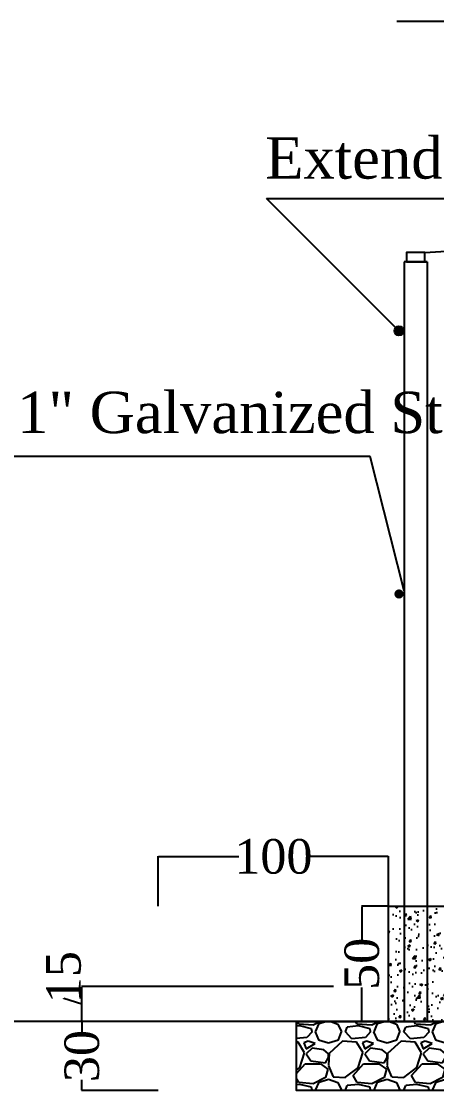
# Model space of a CAD drawing. Header units: centimetres. Extents: x 19229 to 51025, y 9487 to 24710.
# Drawn here: x 25484.4 to 25664.7, y 10798.9 to 11263.3 of the extents above; entities that cross this region are included whole.
import ezdxf

# ---------------------------------------------------------------- set-up
doc = ezdxf.new("R2010")
doc.units = ezdxf.units.CM
doc.layers.get('0').update_dxf_attribs({"linetype": 'CONTINUOUS'})
doc.layers.get('DEFPOINTS').update_dxf_attribs({"linetype": 'CONTINUOUS'})
doc.styles.add('style2', font='times.ttf', dxfattribs={"height": 15})
doc.styles.add('style3', font='times.ttf', dxfattribs={"height": 25})
doc.dimstyles.get("Standard").update_dxf_attribs({"dimtxt": 15, "dimasz": 0.18, "dimexe": 0.18, "dimexo": 0.0625, "dimgap": 0.09, "dimtad": 0, "dimdec": 0, "dimzin": 0, "dimdsep": 46, "dimtxsty": 'style2', "dimcen": 0.09, "dimadec": 0, "dimazin": 0, "dimtfac": 1, "dimtdec": 0, "dimtofl": 0, "dimtmove": 0, "dimatfit": 3, "dimfxl": 1, "dimtolj": 1, "dimtzin": 0, "dimarcsym": 0})

# ---------------------------------------------------------------- blocks, each defined once
blk = doc.blocks.new('*D47')
at = {"color": 0, "lineweight": -2}
for p, q in [((25543.77, 10828.91), (25510.51, 10828.91)), ((25510.69, 10828.73), (25510.69, 10824.23)), ((25510.69, 10799.09), (25510.69, 10803.58)), ((25543.77, 10798.91), (25510.51, 10798.91))]:
    blk.add_line(p, q, dxfattribs=at)
at = {"color": 0}
for points in [[(25510.66, 10828.73), (25510.72, 10828.73), (25510.69, 10828.91)], [(25510.66, 10799.09), (25510.72, 10799.09), (25510.69, 10798.91)]]:
    blk.add_solid(points, dxfattribs=at)
at = {"layer": 'DEFPOINTS', "color": 0}
for p in [(25510.69, 10828.91), (25543.83, 10828.91), (25543.83, 10798.91)]:
    blk.add_point(p, dxfattribs=at)
at = {"color": 0, "insert": (25510.69, 10813.91), "char_height": 15, "attachment_point": 5, "rotation": 90, "style": 'style2'}
blk.add_mtext('\\A1;30', dxfattribs=at)
blk = doc.blocks.new('*D48')
at = {"color": 0, "lineweight": -2}
for p, q in [((25619.92, 10844.09), (25510.51, 10844.09)), ((25510.69, 10829.09), (25510.69, 10843.91)), ((25502.74, 10838.88), (25502.74, 10839.06)), ((25510.69, 10836.5), (25502.74, 10838.88)), ((25543.77, 10828.91), (25510.51, 10828.91))]:
    blk.add_line(p, q, dxfattribs=at)
at = {"color": 0}
for points in [[(25510.66, 10843.91), (25510.72, 10843.91), (25510.69, 10844.09)], [(25510.66, 10829.09), (25510.72, 10829.09), (25510.69, 10828.91)]]:
    blk.add_solid(points, dxfattribs=at)
at = {"layer": 'DEFPOINTS', "color": 0}
for p in [(25510.69, 10844.09), (25619.98, 10844.09), (25543.83, 10828.91)]:
    blk.add_point(p, dxfattribs=at)
at = {"color": 0, "insert": (25502.74, 10848.2), "char_height": 15, "attachment_point": 5, "rotation": 90, "style": 'style2'}
blk.add_mtext('\\A1;15', dxfattribs=at)
blk = doc.blocks.new('*D50')
at = {"color": 0, "lineweight": -2, "ltscale": 20}
for p, q in [((25643.78, 10878.97), (25632.1, 10878.97)), ((25632.28, 10878.79), (25632.28, 10864.21)), ((25632.28, 10829.15), (25632.28, 10843.73)), ((25643.78, 10828.97), (25632.1, 10828.97))]:
    blk.add_line(p, q, dxfattribs=at)
at = {"color": 0, "ltscale": 20}
for points in [[(25632.25, 10878.79), (25632.31, 10878.79), (25632.28, 10878.97)], [(25632.25, 10829.15), (25632.31, 10829.15), (25632.28, 10828.97)]]:
    blk.add_solid(points, dxfattribs=at)
at = {"layer": 'DEFPOINTS', "color": 0, "ltscale": 20}
for p in [(25643.85, 10878.97), (25632.28, 10828.97), (25643.85, 10828.97)]:
    blk.add_point(p, dxfattribs=at)
at = {"color": 0, "ltscale": 20, "insert": (25632.28, 10853.97), "char_height": 15, "attachment_point": 5, "rotation": 90, "style": 'style2'}
blk.add_mtext('\\A1;50', dxfattribs=at)
blk = doc.blocks.new('*D51')
at = {"color": 0, "lineweight": -2, "ltscale": 20}
for p, q in [((25543.77, 10879.04), (25543.77, 10900.72)), ((25543.95, 10900.54), (25578.8, 10900.54)), ((25643.67, 10900.54), (25608.82, 10900.54)), ((25643.85, 10879.04), (25643.85, 10900.72))]:
    blk.add_line(p, q, dxfattribs=at)
at = {"color": 0, "ltscale": 20}
for points in [[(25543.95, 10900.57), (25543.95, 10900.51), (25543.77, 10900.54)], [(25643.67, 10900.57), (25643.67, 10900.51), (25643.85, 10900.54)]]:
    blk.add_solid(points, dxfattribs=at)
at = {"layer": 'DEFPOINTS', "color": 0, "ltscale": 20}
for p in [(25543.77, 10900.54), (25543.77, 10878.97), (25643.85, 10878.97)]:
    blk.add_point(p, dxfattribs=at)
at = {"color": 0, "ltscale": 20, "insert": (25593.81, 10900.54), "char_height": 15, "attachment_point": 5, "style": 'style2'}
blk.add_mtext('\\A1;100', dxfattribs=at)

msp = doc.modelspace()

# ---------------------------------------------------------------- hatches: boundary and pattern name
at = {"ltscale": 20}
h = msp.add_hatch(color=7, dxfattribs=at)
h.dxf.hatch_style = 1
h.paths.add_polyline_path([(25650.35, 11128.91, 1), (25646.35, 11128.91, 1)])
h = msp.add_hatch(color=7, dxfattribs=at)
h.dxf.hatch_style = 1
h.paths.add_polyline_path([(25650.35, 11014.63, 1), (25646.35, 11014.63, 1)])
at = {"ltscale": 500}
h = msp.add_hatch(dxfattribs=at)
h.set_pattern_fill('CONCRETE_C', scale=1.5, pattern_type=2)
h.set_pattern_definition([(50, (5233.612, 994.315), (10.7589027, -0.941282), [1.125, -12.375]), (355, (5233.612, 994.315), (-2.08127, 11.282882), [0.9, -9.9]), (100.4514, (5234.509, 994.237), (8.6776407, 10.341593), [0.956103, -10.5171317]), (46.1842, (5233.612, 997.315), (16.008616, -2.482785), [1.6875, -18.5625]), (96.6356, (5234.946, 997.108), (14.019941, 14.611768), [1.434154, -15.775695]), (351.1842, (5233.612, 997.315), (14.019929, 14.611779), [1.35, -14.85]), (21, (5235.112, 996.565), (8.9536058, -6.0392834), [1.125, -12.375]), (326, (5235.112, 996.565), (3.64973, 10.8772507), [0.9, -9.9]), (71.4514, (5235.858, 996.062), (12.6033394, 4.8379575), [0.956103, -10.5171317]), (37.5, (5233.612, 994.3153), (0.1823978, 4.9934078), [0, -9.78, 0, -10.05, 0, -9.9375]), (7.5, (5233.612, 994.315), (3.946043, 5.9161757), [0, -5.73, 0, -9.555, 0, -3.7875]), (327.5, (5230.267, 994.3153), (8.00733654, -0.3383231), [0, -3.75, 0, -11.7, 0, -15.525]), (317.5, (5228.767, 994.315), (8.7477925, 1.5015747), [0, -4.875, 0, -7.77, 0, -11.025])])
h.paths.add_polyline_path([(25643.85, 10878.97), (25668.85, 10878.97), (25668.85, 10828.97), (25643.85, 10828.97)])
h = msp.add_hatch()
h.set_pattern_fill('GRAVEL')
h.set_pattern_definition([(228.0127875, (3588.6661, 105.5172), (-203.20000002, -228.59999999), [3.417214, -338.304836]), (184.969741, (3586.3801, 102.9772), (304.79999988, 25.400001447), [5.864047, -580.54049]), (132.510447, (3580.5381, 102.4692), (254.00000011, -279.3999999), [4.134815, -409.347228]), (267.273689, (3570.6321, 96.1192), (25.400000053, 508), [5.340045, -528.664374]), (292.833654, (3570.3781, 90.7852), (-127.00000001, 304.799999996), [5.236337, -518.398077]), (357.273689, (3572.4101, 85.9592), (-508, 25.400000053), [5.340045, -528.664374]), (37.6942405, (3577.7441, 85.7052), (-330.199999985, -254.00000002), [7.061937, -699.131153]), (72.2553284, (3583.3321, 90.0232), (177.800000048, 558.799999985), [6.667195, -660.052566]), (121.4295656, (3585.3641, 96.3732), (-203.20000003, 330.19999998), [5.35813, -530.455457]), (175.236358, (3582.57, 100.9452), (279.4, -25.40000004), [6.117133, -299.73937]), (222.3974378, (3576.4741, 101.4532), (-304.79999999, -279.40000001), [7.91078, -783.167725]), (138.814075, (3595.778, 95.8652), (-177.8, 152.40000001), [2.700045, -267.305658]), (171.4692344, (3593.7461, 97.6432), (330.20000001, -50.79999994), [5.13682, -508.54639]), (225, (3588.666, 98.405), (-4e-15, -25.4), [3.592093, -32.32893]), (203.19859, (3586.888, 101.4532), (127, 50.8), [1.934413, -191.506224]), (291.80141, (3585.11, 100.691), (-25.4, 76.2), [2.735656, -134.04753]), (30.963757, (3586.126, 98.151), (76.2, 50.8), [4.443197, -143.662982]), (161.56505, (3589.936, 100.437), (50.8, -25.4), [3.212871, -77.10898]), (16.3895403, (3570.3781, 100.6912), (254, 76.2), [4.50088, -445.588267]), (70.346176, (3574.6961, 101.9612), (-101.60000001, -279.4), [3.77599, -373.822157]), (293.19859, (3589.936, 105.5172), (-50.8, 127), [3.8688, -189.571836]), (343.61046, (3591.4601, 101.9612), (-254.000000005, 76.19999998), [4.50088, -445.588267]), (339.443955, (3570.378, 84.9432), (-127, 50.8), [4.340352, -212.677343]), (294.775141, (3574.4421, 83.4192), (-127.00000015, 279.39999993), [3.63672, -360.035934]), (66.80141, (3590.19, 80.1172), (50.8, 127), [3.8688, -189.571836]), (17.3540246, (3591.7141, 83.6732), (-330.19999999, -101.60000002), [4.257827, -421.52376]), (69.443955, (3577.744, 80.1172), (-50.8, -127), [2.170176, -214.84752]), (101.309932, (3588.666, 80.117), (-25.4, 101.6), [1.295146, -128.21995]), (165.963757, (3588.412, 81.387), (76.2, -25.4), [5.236337, -99.490546]), (186.009006, (3583.3321, 82.6572), (254, 25.40000001), [4.85267, -480.413649]), (303.690068, (3586.126, 95.865), (-25.4, 50.8), [3.66324, -87.917764]), (353.1572266, (3588.1581, 92.8172), (431.800000003, -50.799999977), [6.395568, -633.16009]), (60.945396, (3594.508, 92.0552), (-101.6, -177.8), [2.615082, -258.893923]), (90, (3595.778, 94.34), (-25.4, 25.4), [1.524, -23.876]), (120.256437, (3582.8241, 83.4192), (101.59999999, -177.80000001), [3.52867, -349.339408]), (48.0127875, (3581.0461, 86.4672), (203.20000002, 228.59999999), [6.83443, -334.887622]), (0, (3585.618, 91.547), (25.4, 25.4), [6.604, -18.796]), (325.3048465, (3592.2221, 91.5472), (254.0000001, -177.79999986), [4.016096, -397.593167]), (254.054604, (3595.524, 89.2612), (-25.4, -101.6), [3.69829, -181.2165]), (207.6459754, (3594.5081, 85.7052), (-482.60000002, -253.999999966), [6.02145, -596.124644]), (175.4260787, (3589.1741, 82.9112), (-330.2, 25.4), [6.370295, -630.658465])])
h.paths.add_polyline_path([(25603.83, 10828.91), (25703.83, 10828.91), (25703.83, 10798.91), (25603.83, 10798.91)])

# ---------------------------------------------------------------- linework, layer by layer
at = {"color": 7, "ltscale": 20}
for p, q in [((25953.04, 11263.33), (25647.37, 11263.33)), ((25659.58, 11162.91), (26161.35, 11194.91)), ((25648.35, 11128.91), (25590.83, 11186.47)), ((25590.83, 11186.47), (25797.06, 11186.47)), ((25660.58, 11158.91), (25650.58, 11158.91)), ((25659.58, 11158.91), (25660.58, 11158.91)), ((25635.87, 11074.35), (25402.31, 11074.35)), ((25650.58, 11016.01), (25635.87, 11074.35)), ((25543.77, 10828.91), (25464.35, 10828.91))]:
    msp.add_line(p, q, dxfattribs=at)
at = {"color": 7}
for p, q in [((25650.58, 11158.91), (25650.58, 10828.91)), ((25660.58, 11158.91), (25660.58, 10828.91)), ((25660.58, 11080.91), (25660.58, 11079.91)), ((25655.22, 10878.95), (25655.22, 10878.95)), ((25645.54, 10828.91), (25370.47, 10828.91))]:
    msp.add_line(p, q, dxfattribs=at)
at = {"color": 7, "ltscale": 20}
msp.add_lwpolyline([(25651.58, 11158.91), (25659.58, 11158.91), (25659.58, 11162.91), (25651.58, 11162.91)], close=True, dxfattribs=at)
at = {"color": 7, "ltscale": 100}
msp.add_lwpolyline([(25668.85, 10828.97), (25643.85, 10828.97), (25643.85, 10878.97), (25668.85, 10878.97)], close=True, dxfattribs=at)
at = {"color": 7}
msp.add_lwpolyline([(25703.83, 10798.91), (25603.83, 10798.91), (25603.83, 10828.91), (25703.83, 10828.91)], close=True, dxfattribs=at)
at = {"color": 7, "ltscale": 20}
msp.add_circle((25648.35, 11128.91), 2, dxfattribs=at)

# ---------------------------------------------------------------- texts
at = {"color": 7, "style": 'style3'}
for s, p in [('Extended Polyester Cover ', (25590.27, 11195.03)), ('Ring of 1" Galvanized Steel Pipe  3.25 mm', (25393.42, 11084.5))]:
    msp.add_text(s, height=18, dxfattribs=at).set_placement(p)

# ---------------------------------------------------------------- dimensions: what is measured, and where the dimension line sits
at = {"color": 7, "ltscale": 20}
dim = msp.add_linear_dim(base=(25543.77, 10900.54), p1=(25643.85, 10878.97), p2=(25543.77, 10878.97), dimstyle='Standard', dxfattribs=at)
dim.commit()
dim.dimension.update_dxf_attribs({"geometry": '*D51', "text_midpoint": (25593.81, 10900.54)})
dim = msp.add_linear_dim(base=(25632.28, 10828.97), p1=(25643.85, 10878.97), p2=(25643.85, 10828.97), angle=90, dimstyle='Standard', dxfattribs=at)
dim.commit()
dim.dimension.update_dxf_attribs({"geometry": '*D50', "text_midpoint": (25632.28, 10853.97)})
at = {"color": 7}
dim = msp.add_linear_dim(base=(25510.69, 10844.09), p1=(25543.83, 10828.91), p2=(25619.98, 10844.09), angle=90, dimstyle='Standard', override={"dimtmove": 1}, dxfattribs=at)
dim.commit()
dim.dimension.update_dxf_attribs({"geometry": '*D48', "text_midpoint": (25502.74, 10839.15)})
dim = msp.add_linear_dim(base=(25510.69, 10828.91), p1=(25543.83, 10798.91), p2=(25543.83, 10828.91), angle=90, dimstyle='Standard', dxfattribs=at)
dim.commit()
dim.dimension.update_dxf_attribs({"geometry": '*D47', "text_midpoint": (25510.69, 10813.91)})

doc.saveas('drawing.dxf')
